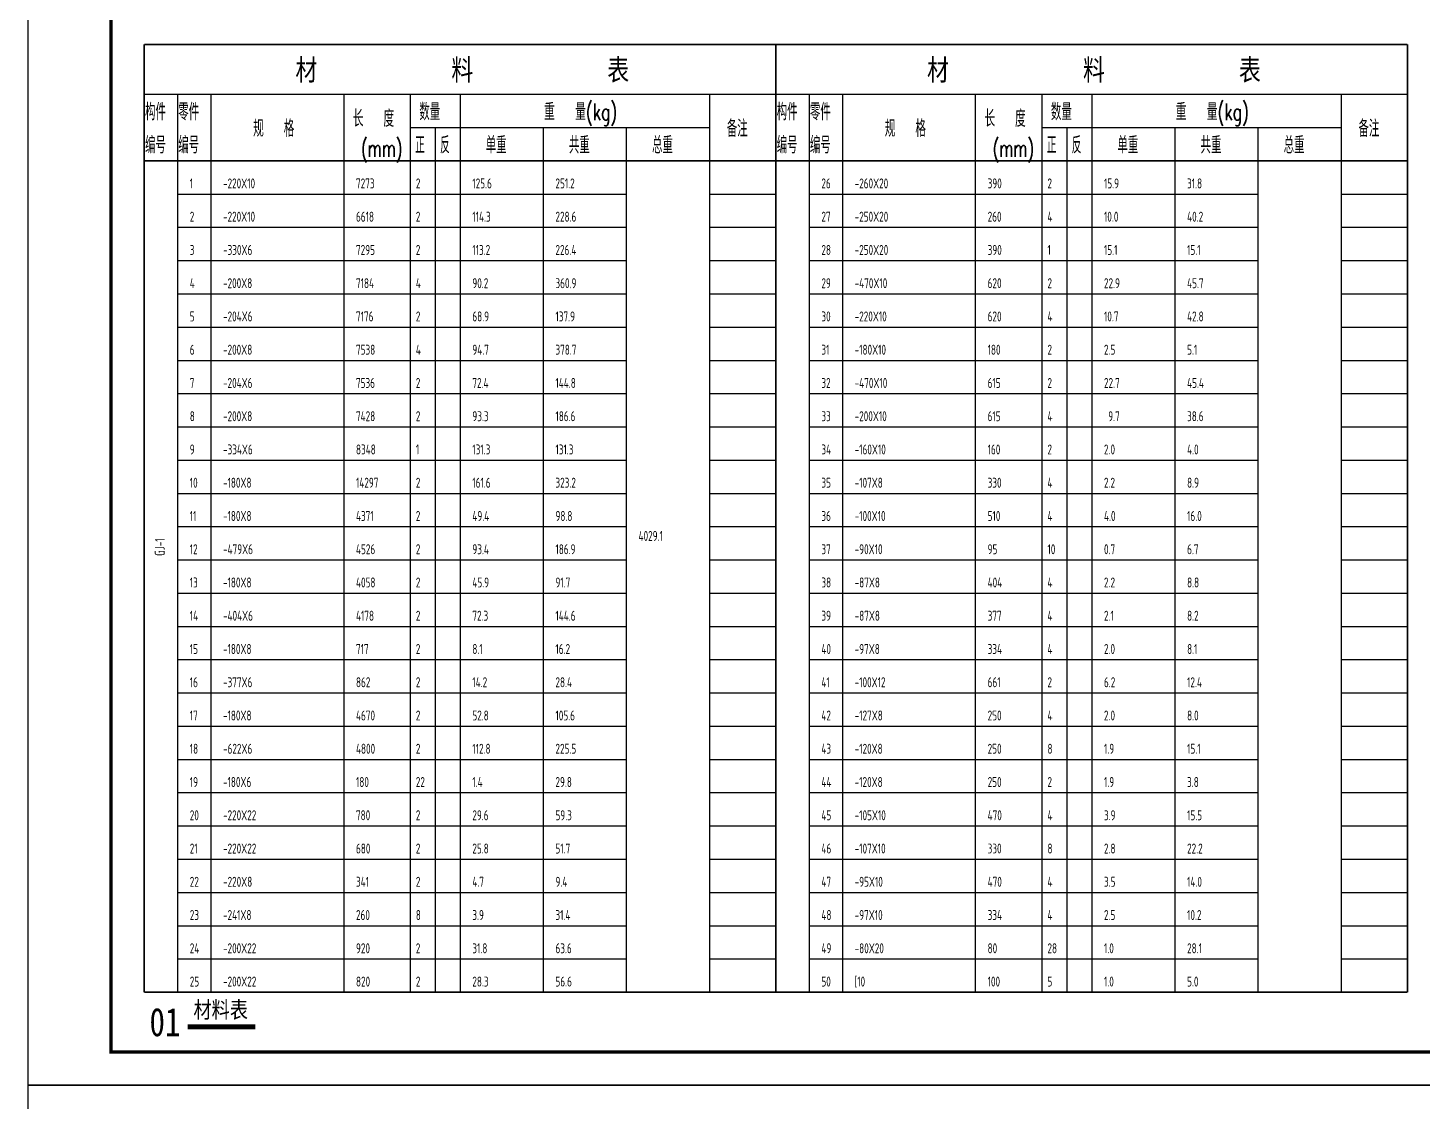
# Model space of a CAD drawing. Extents: x 4043574 to 4201224, y -1031091 to -644991.
# Drawn here: x 4043574 to 4085514, y -912766 to -880494 of the extents above; entities that cross this region are included whole.
import ezdxf

# ---------------------------------------------------------------- set-up
doc = ezdxf.new("R2010")
doc.units = 0
doc.header["$LTSCALE"] = 1000
doc.header["$MEASUREMENT"] = 0
for name, color, linetype in [('DIM_SYMB', 3, 'Continuous'), ('PUB_TEXT', 7, 'Continuous'), ('PUB_TITLE', 4, 'Continuous'), ('层13', 253, 'Continuous')]:
    doc.layers.add(name, color=color, linetype=linetype)
doc.styles.add('BIANHAO', font='SIMHEI.TTF', dxfattribs={"width": 0.8})
doc.styles.add('HZ', font='txt', dxfattribs={"width": 0.7, "height": 5, "bigfont": 'STF:宋体'})
doc.styles.add('TSSD', font='tssdeng.shx', dxfattribs={"width": 0.7, "height": 300, "bigfont": 'tssdchn.shx'})
doc.styles.add('TUMING', font='SimSun.ttf', dxfattribs={"width": 0.8, "height": 400})

msp = doc.modelspace()

# ---------------------------------------------------------------- linework, layer by layer
at = {"layer": 'DIM_SYMB', "color": 3, "const_width": 143}
msp.add_lwpolyline([(4048378, -910533), (4050416, -910533)], dxfattribs=at)
at = {"layer": 'PUB_TITLE'}
for points in [[(4043574, -912291), (4148674, -912291), (4148674, -852891), (4043574, -852891)], [(4043574, -971691), (4148674, -971691), (4148674, -912291), (4043574, -912291)]]:
    msp.add_lwpolyline(points, close=True, dxfattribs=at)
at = {"layer": 'PUB_TITLE', "const_width": 100}
msp.add_lwpolyline([(4046074, -911291), (4147674, -911291), (4147674, -853891), (4046074, -853891)], close=True, dxfattribs=at)
at = {"layer": '层13', "color": 253, "linetype": 'ByBlock'}
for p, q in [((4048074, -882491), (4048074, -883491)), ((4049074, -882491), (4049074, -883491)), ((4053074, -882491), (4053074, -883491)), ((4055074, -882491), (4055074, -883491)), ((4056574, -882491), (4056574, -883491)), ((4064074, -882491), (4064074, -883491)), ((4067074, -882491), (4067074, -883491)), ((4068074, -882491), (4068074, -883491)), ((4072074, -882491), (4072074, -883491)), ((4074074, -882491), (4074074, -883491)), ((4075574, -882491), (4075574, -883491)), ((4083074, -882491), (4083074, -883491)), ((4048074, -883491), (4048074, -884491)), ((4049074, -883491), (4049074, -884491)), ((4053074, -883491), (4053074, -884491)), ((4055074, -883491), (4064074, -883491)), ((4055074, -883491), (4055074, -884491)), ((4055824, -883491), (4055824, -884491)), ((4056574, -883491), (4056574, -884491)), ((4059074, -883491), (4059074, -884491)), ((4061574, -883491), (4061574, -884491)), ((4064074, -883491), (4064074, -884491)), ((4067074, -883491), (4067074, -884491)), ((4068074, -883491), (4068074, -884491)), ((4072074, -883491), (4072074, -884491)), ((4074074, -883491), (4083074, -883491)), ((4074074, -883491), (4074074, -884491)), ((4074824, -883491), (4074824, -884491)), ((4075574, -883491), (4075574, -884491)), ((4078074, -883491), (4078074, -884491)), ((4080574, -883491), (4080574, -884491)), ((4083074, -883491), (4083074, -884491)), ((4047074, -884491), (4066074, -884491)), ((4048074, -884491), (4048074, -909491)), ((4049074, -884491), (4049074, -909491)), ((4053074, -884491), (4053074, -909491)), ((4055074, -884491), (4055074, -909491)), ((4055824, -884491), (4055824, -909491)), ((4056574, -884491), (4056574, -909491)), ((4059074, -884491), (4059074, -909491)), ((4061574, -884491), (4061574, -909491)), ((4064074, -884491), (4064074, -909491)), ((4066074, -884491), (4085074, -884491)), ((4067074, -884491), (4067074, -909491)), ((4068074, -884491), (4068074, -909491)), ((4072074, -884491), (4072074, -909491)), ((4074074, -884491), (4074074, -909491)), ((4074824, -884491), (4074824, -909491)), ((4075574, -884491), (4075574, -909491)), ((4078074, -884491), (4078074, -909491)), ((4080574, -884491), (4080574, -909491)), ((4083074, -884491), (4083074, -909491)), ((4048074, -885491), (4061574, -885491)), ((4064074, -885491), (4066074, -885491)), ((4067074, -885491), (4080574, -885491)), ((4083074, -885491), (4085074, -885491)), ((4048074, -886491), (4061574, -886491)), ((4064074, -886491), (4066074, -886491)), ((4067074, -886491), (4080574, -886491)), ((4083074, -886491), (4085074, -886491)), ((4048074, -887491), (4061574, -887491)), ((4064074, -887491), (4066074, -887491)), ((4067074, -887491), (4080574, -887491)), ((4083074, -887491), (4085074, -887491)), ((4048074, -888491), (4061574, -888491)), ((4064074, -888491), (4066074, -888491)), ((4067074, -888491), (4080574, -888491)), ((4083074, -888491), (4085074, -888491)), ((4048074, -889491), (4061574, -889491)), ((4064074, -889491), (4066074, -889491)), ((4067074, -889491), (4080574, -889491)), ((4083074, -889491), (4085074, -889491)), ((4048074, -890491), (4061574, -890491)), ((4064074, -890491), (4066074, -890491)), ((4067074, -890491), (4080574, -890491)), ((4083074, -890491), (4085074, -890491)), ((4048074, -891491), (4061574, -891491)), ((4064074, -891491), (4066074, -891491)), ((4067074, -891491), (4080574, -891491)), ((4083074, -891491), (4085074, -891491)), ((4048074, -892491), (4061574, -892491)), ((4064074, -892491), (4066074, -892491)), ((4067074, -892491), (4080574, -892491)), ((4083074, -892491), (4085074, -892491)), ((4048074, -893491), (4061574, -893491)), ((4064074, -893491), (4066074, -893491)), ((4067074, -893491), (4080574, -893491)), ((4083074, -893491), (4085074, -893491)), ((4048074, -894491), (4061574, -894491)), ((4064074, -894491), (4066074, -894491)), ((4067074, -894491), (4080574, -894491)), ((4083074, -894491), (4085074, -894491)), ((4048074, -895491), (4061574, -895491)), ((4064074, -895491), (4066074, -895491)), ((4067074, -895491), (4080574, -895491)), ((4083074, -895491), (4085074, -895491)), ((4048074, -896491), (4061574, -896491)), ((4064074, -896491), (4066074, -896491)), ((4067074, -896491), (4080574, -896491)), ((4083074, -896491), (4085074, -896491)), ((4048074, -897491), (4061574, -897491)), ((4064074, -897491), (4066074, -897491)), ((4067074, -897491), (4080574, -897491)), ((4083074, -897491), (4085074, -897491)), ((4048074, -898491), (4061574, -898491)), ((4064074, -898491), (4066074, -898491)), ((4067074, -898491), (4080574, -898491)), ((4083074, -898491), (4085074, -898491)), ((4048074, -899491), (4061574, -899491)), ((4064074, -899491), (4066074, -899491)), ((4067074, -899491), (4080574, -899491)), ((4083074, -899491), (4085074, -899491)), ((4048074, -900491), (4061574, -900491)), ((4064074, -900491), (4066074, -900491)), ((4067074, -900491), (4080574, -900491)), ((4083074, -900491), (4085074, -900491)), ((4048074, -901491), (4061574, -901491)), ((4064074, -901491), (4066074, -901491)), ((4067074, -901491), (4080574, -901491)), ((4083074, -901491), (4085074, -901491)), ((4048074, -902491), (4061574, -902491)), ((4064074, -902491), (4066074, -902491)), ((4067074, -902491), (4080574, -902491)), ((4083074, -902491), (4085074, -902491)), ((4048074, -903491), (4061574, -903491)), ((4064074, -903491), (4066074, -903491)), ((4067074, -903491), (4080574, -903491)), ((4083074, -903491), (4085074, -903491)), ((4048074, -904491), (4061574, -904491)), ((4064074, -904491), (4066074, -904491)), ((4067074, -904491), (4080574, -904491)), ((4083074, -904491), (4085074, -904491)), ((4048074, -905491), (4061574, -905491)), ((4064074, -905491), (4066074, -905491)), ((4067074, -905491), (4080574, -905491)), ((4083074, -905491), (4085074, -905491)), ((4048074, -906491), (4061574, -906491)), ((4064074, -906491), (4066074, -906491)), ((4067074, -906491), (4080574, -906491)), ((4083074, -906491), (4085074, -906491)), ((4048074, -907491), (4061574, -907491)), ((4064074, -907491), (4066074, -907491)), ((4067074, -907491), (4080574, -907491)), ((4083074, -907491), (4085074, -907491)), ((4048074, -908491), (4061574, -908491)), ((4064074, -908491), (4066074, -908491)), ((4067074, -908491), (4080574, -908491)), ((4083074, -908491), (4085074, -908491))]:
    msp.add_line(p, q, dxfattribs=at)
at = {"layer": '层13', "const_width": 45}
for points in [[(4047074, -880991), (4066074, -880991)], [(4047074, -880991), (4047074, -882491)], [(4066074, -880991), (4066074, -882491)], [(4066074, -880991), (4085074, -880991)], [(4066074, -880991), (4066074, -882491)], [(4085074, -880991), (4085074, -882491)], [(4047074, -882491), (4066074, -882491)], [(4047074, -882491), (4047074, -883491)], [(4066074, -882491), (4066074, -883491)], [(4066074, -882491), (4085074, -882491)], [(4066074, -882491), (4066074, -883491)], [(4085074, -882491), (4085074, -883491)], [(4047074, -883491), (4047074, -884491)], [(4066074, -883491), (4066074, -884491)], [(4066074, -883491), (4066074, -884491)], [(4085074, -883491), (4085074, -884491)], [(4047074, -884491), (4066074, -884491)], [(4047074, -884491), (4047074, -909491)], [(4066074, -884491), (4066074, -909491)], [(4066074, -884491), (4085074, -884491)], [(4066074, -884491), (4066074, -909491)], [(4085074, -884491), (4085074, -909491)], [(4047074, -909491), (4066074, -909491)], [(4066074, -909491), (4085074, -909491)]]:
    msp.add_lwpolyline(points, dxfattribs=at)

# ---------------------------------------------------------------- texts
at = {"layer": 'DIM_SYMB', "color": 7, "style": 'TUMING', "width": 0.8}
msp.add_text('材料表', height=500.7, dxfattribs=at).set_placement((4048555, -910268))
at = {"layer": 'PUB_TEXT', "style": 'BIANHAO', "width": 0.8}
msp.add_text('01', height=851.7, dxfattribs=at).set_placement((4047233, -910814))
at = {"layer": '层13'}
for s, height, style, width, p in [('材      料      表', 722.5, 'HZ', 0.959667, (4051624, -882141)), ('材      料      表', 722.5, 'HZ', 0.959667, (4070624, -882141)), ('构件', 505.7, 'HZ', 0.651685, (4047099, -883271)), ('零件', 505.7, 'HZ', 0.651685, (4048099, -883271)), ('数量', 505.7, 'HZ', 0.651685, (4055349, -883271)), ('重  量(kg)', 505.7, 'HZ', 0.677753, (4059099, -883271)), ('构件', 505.7, 'HZ', 0.651685, (4066099, -883271)), ('零件', 505.7, 'HZ', 0.651685, (4067099, -883271)), ('数量', 505.7, 'HZ', 0.651685, (4074349, -883271)), ('重  量(kg)', 505.7, 'HZ', 0.677753, (4078099, -883271)), ('规  格', 505.7, 'HZ', 0.666167, (4050349, -883771)), ('长  度', 505.7, 'HZ', 0.666167, (4053349, -883471)), ('备注', 505.7, 'HZ', 0.651685, (4064599, -883771)), ('规  格', 505.7, 'HZ', 0.666167, (4069349, -883771)), ('长  度', 505.7, 'HZ', 0.666167, (4072349, -883471)), ('备注', 505.7, 'HZ', 0.651685, (4083599, -883771)), ('编号', 505.7, 'HZ', 0.651685, (4047099, -884271)), ('编号', 505.7, 'HZ', 0.651685, (4048099, -884271)), ('(mm)', 505.7, 'HZ', 0.651685, (4053599, -884371)), ('正', 506, 'HZ', 0.60824, (4055224, -884271)), ('反', 506, 'HZ', 0.60824, (4055974, -884271)), ('单重', 505.7, 'HZ', 0.651685, (4057349, -884271)), ('共重', 505.7, 'HZ', 0.651685, (4059849, -884271)), ('总重', 505.7, 'HZ', 0.651685, (4062349, -884271)), ('编号', 505.7, 'HZ', 0.651685, (4066099, -884271)), ('编号', 505.7, 'HZ', 0.651685, (4067099, -884271)), ('(mm)', 505.7, 'HZ', 0.651685, (4072599, -884371)), ('正', 506, 'HZ', 0.60824, (4074224, -884271)), ('反', 506, 'HZ', 0.60824, (4074974, -884271)), ('单重', 505.7, 'HZ', 0.651685, (4076349, -884271)), ('共重', 505.7, 'HZ', 0.651685, (4078849, -884271)), ('总重', 505.7, 'HZ', 0.651685, (4081349, -884271)), ('1', 300, 'TSSD', 0.7, (4048444, -885321)), ('-220X10', 300, 'TSSD', 0.7, (4049444, -885321)), ('7273', 300, 'TSSD', 0.7, (4053444, -885321)), ('2', 300, 'TSSD', 0.7, (4055244, -885321)), ('125.6', 300, 'TSSD', 0.7, (4056944, -885321)), ('251.2', 300, 'TSSD', 0.7, (4059444, -885321)), ('26', 300, 'TSSD', 0.7, (4067444, -885321)), ('-260X20', 300, 'TSSD', 0.7, (4068444, -885321)), ('390', 300, 'TSSD', 0.7, (4072444, -885321)), ('2', 300, 'TSSD', 0.7, (4074244, -885321)), ('15.9', 300, 'TSSD', 0.7, (4075944, -885321)), ('31.8', 300, 'TSSD', 0.7, (4078444, -885321)), ('2', 300, 'TSSD', 0.7, (4048444, -886321)), ('-220X10', 300, 'TSSD', 0.7, (4049444, -886321)), ('6618', 300, 'TSSD', 0.7, (4053444, -886321)), ('2', 300, 'TSSD', 0.7, (4055244, -886321)), ('114.3', 300, 'TSSD', 0.7, (4056944, -886321)), ('228.6', 300, 'TSSD', 0.7, (4059444, -886321)), ('27', 300, 'TSSD', 0.7, (4067444, -886321)), ('-250X20', 300, 'TSSD', 0.7, (4068444, -886321)), ('260', 300, 'TSSD', 0.7, (4072444, -886321)), ('4', 300, 'TSSD', 0.7, (4074244, -886321)), ('10.0', 300, 'TSSD', 0.7, (4075944, -886321)), ('40.2', 300, 'TSSD', 0.7, (4078444, -886321)), ('3', 300, 'TSSD', 0.7, (4048444, -887321)), ('-330X6', 300, 'TSSD', 0.7, (4049444, -887321)), ('7295', 300, 'TSSD', 0.7, (4053444, -887321)), ('2', 300, 'TSSD', 0.7, (4055244, -887321)), ('113.2', 300, 'TSSD', 0.7, (4056944, -887321)), ('226.4', 300, 'TSSD', 0.7, (4059444, -887321)), ('28', 300, 'TSSD', 0.7, (4067444, -887321)), ('-250X20', 300, 'TSSD', 0.7, (4068444, -887321)), ('390', 300, 'TSSD', 0.7, (4072444, -887321)), ('1', 300, 'TSSD', 0.7, (4074244, -887321)), ('15.1', 300, 'TSSD', 0.7, (4075944, -887321)), ('15.1', 300, 'TSSD', 0.7, (4078444, -887321)), ('4', 300, 'TSSD', 0.7, (4048444, -888321)), ('-200X8', 300, 'TSSD', 0.7, (4049444, -888321)), ('7184', 300, 'TSSD', 0.7, (4053444, -888321)), ('4', 300, 'TSSD', 0.7, (4055244, -888321)), ('90.2', 300, 'TSSD', 0.7, (4056944, -888321)), ('360.9', 300, 'TSSD', 0.7, (4059444, -888321)), ('29', 300, 'TSSD', 0.7, (4067444, -888321)), ('-470X10', 300, 'TSSD', 0.7, (4068444, -888321)), ('620', 300, 'TSSD', 0.7, (4072444, -888321)), ('2', 300, 'TSSD', 0.7, (4074244, -888321)), ('22.9', 300, 'TSSD', 0.7, (4075944, -888321)), ('45.7', 300, 'TSSD', 0.7, (4078444, -888321)), ('5', 300, 'TSSD', 0.7, (4048444, -889321)), ('-204X6', 300, 'TSSD', 0.7, (4049444, -889321)), ('7176', 300, 'TSSD', 0.7, (4053444, -889321)), ('2', 300, 'TSSD', 0.7, (4055244, -889321)), ('68.9', 300, 'TSSD', 0.7, (4056944, -889321)), ('137.9', 300, 'TSSD', 0.7, (4059444, -889321)), ('30', 300, 'TSSD', 0.7, (4067444, -889321)), ('-220X10', 300, 'TSSD', 0.7, (4068444, -889321)), ('620', 300, 'TSSD', 0.7, (4072444, -889321)), ('4', 300, 'TSSD', 0.7, (4074244, -889321)), ('10.7', 300, 'TSSD', 0.7, (4075944, -889321)), ('42.8', 300, 'TSSD', 0.7, (4078444, -889321)), ('6', 300, 'TSSD', 0.7, (4048444, -890321)), ('-200X8', 300, 'TSSD', 0.7, (4049444, -890321)), ('7538', 300, 'TSSD', 0.7, (4053444, -890321)), ('4', 300, 'TSSD', 0.7, (4055244, -890321)), ('94.7', 300, 'TSSD', 0.7, (4056944, -890321)), ('378.7', 300, 'TSSD', 0.7, (4059444, -890321)), ('31', 300, 'TSSD', 0.7, (4067444, -890321)), ('-180X10', 300, 'TSSD', 0.7, (4068444, -890321)), ('180', 300, 'TSSD', 0.7, (4072444, -890321)), ('2', 300, 'TSSD', 0.7, (4074244, -890321)), ('2.5', 300, 'TSSD', 0.7, (4075944, -890321)), ('5.1', 300, 'TSSD', 0.7, (4078444, -890321)), ('7', 300, 'TSSD', 0.7, (4048444, -891321)), ('-204X6', 300, 'TSSD', 0.7, (4049444, -891321)), ('7536', 300, 'TSSD', 0.7, (4053444, -891321)), ('2', 300, 'TSSD', 0.7, (4055244, -891321)), ('72.4', 300, 'TSSD', 0.7, (4056944, -891321)), ('144.8', 300, 'TSSD', 0.7, (4059444, -891321)), ('32', 300, 'TSSD', 0.7, (4067444, -891321)), ('-470X10', 300, 'TSSD', 0.7, (4068444, -891321)), ('615', 300, 'TSSD', 0.7, (4072444, -891321)), ('2', 300, 'TSSD', 0.7, (4074244, -891321)), ('22.7', 300, 'TSSD', 0.7, (4075944, -891321)), ('45.4', 300, 'TSSD', 0.7, (4078444, -891321)), ('8', 300, 'TSSD', 0.7, (4048444, -892321)), ('-200X8', 300, 'TSSD', 0.7, (4049444, -892321)), ('7428', 300, 'TSSD', 0.7, (4053444, -892321)), ('2', 300, 'TSSD', 0.7, (4055244, -892321)), ('93.3', 300, 'TSSD', 0.7, (4056944, -892321)), ('186.6', 300, 'TSSD', 0.7, (4059444, -892321)), ('33', 300, 'TSSD', 0.7, (4067444, -892321)), ('-200X10', 300, 'TSSD', 0.7, (4068444, -892321)), ('615', 300, 'TSSD', 0.7, (4072444, -892321)), ('4', 300, 'TSSD', 0.7, (4074244, -892321)), (' 9.7', 300, 'TSSD', 0.7, (4075944, -892321)), ('38.6', 300, 'TSSD', 0.7, (4078444, -892321)), ('9', 300, 'TSSD', 0.7, (4048444, -893321)), ('-334X6', 300, 'TSSD', 0.7, (4049444, -893321)), ('8348', 300, 'TSSD', 0.7, (4053444, -893321)), ('1', 300, 'TSSD', 0.7, (4055244, -893321)), ('131.3', 300, 'TSSD', 0.7, (4056944, -893321)), ('131.3', 300, 'TSSD', 0.7, (4059444, -893321)), ('34', 300, 'TSSD', 0.7, (4067444, -893321)), ('-160X10', 300, 'TSSD', 0.7, (4068444, -893321)), ('160', 300, 'TSSD', 0.7, (4072444, -893321)), ('2', 300, 'TSSD', 0.7, (4074244, -893321)), ('2.0', 300, 'TSSD', 0.7, (4075944, -893321)), ('4.0', 300, 'TSSD', 0.7, (4078444, -893321)), ('10', 300, 'TSSD', 0.7, (4048444, -894321)), ('-180X8', 300, 'TSSD', 0.7, (4049444, -894321)), ('14297', 300, 'TSSD', 0.7, (4053444, -894321)), ('2', 300, 'TSSD', 0.7, (4055244, -894321)), ('161.6', 300, 'TSSD', 0.7, (4056944, -894321)), ('323.2', 300, 'TSSD', 0.7, (4059444, -894321)), ('35', 300, 'TSSD', 0.7, (4067444, -894321)), ('-107X8', 300, 'TSSD', 0.7, (4068444, -894321)), ('330', 300, 'TSSD', 0.7, (4072444, -894321)), ('4', 300, 'TSSD', 0.7, (4074244, -894321)), ('2.2', 300, 'TSSD', 0.7, (4075944, -894321)), ('8.9', 300, 'TSSD', 0.7, (4078444, -894321)), ('11', 300, 'TSSD', 0.7, (4048444, -895321)), ('-180X8', 300, 'TSSD', 0.7, (4049444, -895321)), ('4371', 300, 'TSSD', 0.7, (4053444, -895321)), ('2', 300, 'TSSD', 0.7, (4055244, -895321)), ('49.4', 300, 'TSSD', 0.7, (4056944, -895321)), ('98.8', 300, 'TSSD', 0.7, (4059444, -895321)), ('36', 300, 'TSSD', 0.7, (4067444, -895321)), ('-100X10', 300, 'TSSD', 0.7, (4068444, -895321)), ('510', 300, 'TSSD', 0.7, (4072444, -895321)), ('4', 300, 'TSSD', 0.7, (4074244, -895321)), ('4.0', 300, 'TSSD', 0.7, (4075944, -895321)), ('16.0', 300, 'TSSD', 0.7, (4078444, -895321)), ('4029.1', 300, 'TSSD', 0.7, (4061944, -895921)), ('12', 300, 'TSSD', 0.7, (4048444, -896321)), ('-479X6', 300, 'TSSD', 0.7, (4049444, -896321)), ('4526', 300, 'TSSD', 0.7, (4053444, -896321)), ('2', 300, 'TSSD', 0.7, (4055244, -896321)), ('93.4', 300, 'TSSD', 0.7, (4056944, -896321)), ('186.9', 300, 'TSSD', 0.7, (4059444, -896321)), ('37', 300, 'TSSD', 0.7, (4067444, -896321)), ('-90X10', 300, 'TSSD', 0.7, (4068444, -896321)), ('95', 300, 'TSSD', 0.7, (4072444, -896321)), ('10', 300, 'TSSD', 0.7, (4074244, -896321)), ('0.7', 300, 'TSSD', 0.7, (4075944, -896321)), ('6.7', 300, 'TSSD', 0.7, (4078444, -896321)), ('13', 300, 'TSSD', 0.7, (4048444, -897321)), ('-180X8', 300, 'TSSD', 0.7, (4049444, -897321)), ('4058', 300, 'TSSD', 0.7, (4053444, -897321)), ('2', 300, 'TSSD', 0.7, (4055244, -897321)), ('45.9', 300, 'TSSD', 0.7, (4056944, -897321)), ('91.7', 300, 'TSSD', 0.7, (4059444, -897321)), ('38', 300, 'TSSD', 0.7, (4067444, -897321)), ('-87X8', 300, 'TSSD', 0.7, (4068444, -897321)), ('404', 300, 'TSSD', 0.7, (4072444, -897321)), ('4', 300, 'TSSD', 0.7, (4074244, -897321)), ('2.2', 300, 'TSSD', 0.7, (4075944, -897321)), ('8.8', 300, 'TSSD', 0.7, (4078444, -897321)), ('14', 300, 'TSSD', 0.7, (4048444, -898321)), ('-404X6', 300, 'TSSD', 0.7, (4049444, -898321)), ('4178', 300, 'TSSD', 0.7, (4053444, -898321)), ('2', 300, 'TSSD', 0.7, (4055244, -898321)), ('72.3', 300, 'TSSD', 0.7, (4056944, -898321)), ('144.6', 300, 'TSSD', 0.7, (4059444, -898321)), ('39', 300, 'TSSD', 0.7, (4067444, -898321)), ('-87X8', 300, 'TSSD', 0.7, (4068444, -898321)), ('377', 300, 'TSSD', 0.7, (4072444, -898321)), ('4', 300, 'TSSD', 0.7, (4074244, -898321)), ('2.1', 300, 'TSSD', 0.7, (4075944, -898321)), ('8.2', 300, 'TSSD', 0.7, (4078444, -898321)), ('15', 300, 'TSSD', 0.7, (4048444, -899321)), ('-180X8', 300, 'TSSD', 0.7, (4049444, -899321)), ('717', 300, 'TSSD', 0.7, (4053444, -899321)), ('2', 300, 'TSSD', 0.7, (4055244, -899321)), ('8.1', 300, 'TSSD', 0.7, (4056944, -899321)), ('16.2', 300, 'TSSD', 0.7, (4059444, -899321)), ('40', 300, 'TSSD', 0.7, (4067444, -899321)), ('-97X8', 300, 'TSSD', 0.7, (4068444, -899321)), ('334', 300, 'TSSD', 0.7, (4072444, -899321)), ('4', 300, 'TSSD', 0.7, (4074244, -899321)), ('2.0', 300, 'TSSD', 0.7, (4075944, -899321)), ('8.1', 300, 'TSSD', 0.7, (4078444, -899321)), ('16', 300, 'TSSD', 0.7, (4048444, -900321)), ('-377X6', 300, 'TSSD', 0.7, (4049444, -900321)), ('862', 300, 'TSSD', 0.7, (4053444, -900321)), ('2', 300, 'TSSD', 0.7, (4055244, -900321)), ('14.2', 300, 'TSSD', 0.7, (4056944, -900321)), ('28.4', 300, 'TSSD', 0.7, (4059444, -900321)), ('41', 300, 'TSSD', 0.7, (4067444, -900321)), ('-100X12', 300, 'TSSD', 0.7, (4068444, -900321)), ('661', 300, 'TSSD', 0.7, (4072444, -900321)), ('2', 300, 'TSSD', 0.7, (4074244, -900321)), ('6.2', 300, 'TSSD', 0.7, (4075944, -900321)), ('12.4', 300, 'TSSD', 0.7, (4078444, -900321)), ('17', 300, 'TSSD', 0.7, (4048444, -901321)), ('-180X8', 300, 'TSSD', 0.7, (4049444, -901321)), ('4670', 300, 'TSSD', 0.7, (4053444, -901321)), ('2', 300, 'TSSD', 0.7, (4055244, -901321)), ('52.8', 300, 'TSSD', 0.7, (4056944, -901321)), ('105.6', 300, 'TSSD', 0.7, (4059444, -901321)), ('42', 300, 'TSSD', 0.7, (4067444, -901321)), ('-127X8', 300, 'TSSD', 0.7, (4068444, -901321)), ('250', 300, 'TSSD', 0.7, (4072444, -901321)), ('4', 300, 'TSSD', 0.7, (4074244, -901321)), ('2.0', 300, 'TSSD', 0.7, (4075944, -901321)), ('8.0', 300, 'TSSD', 0.7, (4078444, -901321)), ('18', 300, 'TSSD', 0.7, (4048444, -902321)), ('-622X6', 300, 'TSSD', 0.7, (4049444, -902321)), ('4800', 300, 'TSSD', 0.7, (4053444, -902321)), ('2', 300, 'TSSD', 0.7, (4055244, -902321)), ('112.8', 300, 'TSSD', 0.7, (4056944, -902321)), ('225.5', 300, 'TSSD', 0.7, (4059444, -902321)), ('43', 300, 'TSSD', 0.7, (4067444, -902321)), ('-120X8', 300, 'TSSD', 0.7, (4068444, -902321)), ('250', 300, 'TSSD', 0.7, (4072444, -902321)), ('8', 300, 'TSSD', 0.7, (4074244, -902321)), ('1.9', 300, 'TSSD', 0.7, (4075944, -902321)), ('15.1', 300, 'TSSD', 0.7, (4078444, -902321)), ('19', 300, 'TSSD', 0.7, (4048444, -903321)), ('-180X6', 300, 'TSSD', 0.7, (4049444, -903321)), ('180', 300, 'TSSD', 0.7, (4053444, -903321)), ('22', 300, 'TSSD', 0.7, (4055244, -903321)), ('1.4', 300, 'TSSD', 0.7, (4056944, -903321)), ('29.8', 300, 'TSSD', 0.7, (4059444, -903321)), ('44', 300, 'TSSD', 0.7, (4067444, -903321)), ('-120X8', 300, 'TSSD', 0.7, (4068444, -903321)), ('250', 300, 'TSSD', 0.7, (4072444, -903321)), ('2', 300, 'TSSD', 0.7, (4074244, -903321)), ('1.9', 300, 'TSSD', 0.7, (4075944, -903321)), ('3.8', 300, 'TSSD', 0.7, (4078444, -903321)), ('20', 300, 'TSSD', 0.7, (4048444, -904321)), ('-220X22', 300, 'TSSD', 0.7, (4049444, -904321)), ('780', 300, 'TSSD', 0.7, (4053444, -904321)), ('2', 300, 'TSSD', 0.7, (4055244, -904321)), ('29.6', 300, 'TSSD', 0.7, (4056944, -904321)), ('59.3', 300, 'TSSD', 0.7, (4059444, -904321)), ('45', 300, 'TSSD', 0.7, (4067444, -904321)), ('-105X10', 300, 'TSSD', 0.7, (4068444, -904321)), ('470', 300, 'TSSD', 0.7, (4072444, -904321)), ('4', 300, 'TSSD', 0.7, (4074244, -904321)), ('3.9', 300, 'TSSD', 0.7, (4075944, -904321)), ('15.5', 300, 'TSSD', 0.7, (4078444, -904321)), ('21', 300, 'TSSD', 0.7, (4048444, -905321)), ('-220X22', 300, 'TSSD', 0.7, (4049444, -905321)), ('680', 300, 'TSSD', 0.7, (4053444, -905321)), ('2', 300, 'TSSD', 0.7, (4055244, -905321)), ('25.8', 300, 'TSSD', 0.7, (4056944, -905321)), ('51.7', 300, 'TSSD', 0.7, (4059444, -905321)), ('46', 300, 'TSSD', 0.7, (4067444, -905321)), ('-107X10', 300, 'TSSD', 0.7, (4068444, -905321)), ('330', 300, 'TSSD', 0.7, (4072444, -905321)), ('8', 300, 'TSSD', 0.7, (4074244, -905321)), ('2.8', 300, 'TSSD', 0.7, (4075944, -905321)), ('22.2', 300, 'TSSD', 0.7, (4078444, -905321)), ('22', 300, 'TSSD', 0.7, (4048444, -906321)), ('-220X8', 300, 'TSSD', 0.7, (4049444, -906321)), ('341', 300, 'TSSD', 0.7, (4053444, -906321)), ('2', 300, 'TSSD', 0.7, (4055244, -906321)), ('4.7', 300, 'TSSD', 0.7, (4056944, -906321)), ('9.4', 300, 'TSSD', 0.7, (4059444, -906321)), ('47', 300, 'TSSD', 0.7, (4067444, -906321)), ('-95X10', 300, 'TSSD', 0.7, (4068444, -906321)), ('470', 300, 'TSSD', 0.7, (4072444, -906321)), ('4', 300, 'TSSD', 0.7, (4074244, -906321)), ('3.5', 300, 'TSSD', 0.7, (4075944, -906321)), ('14.0', 300, 'TSSD', 0.7, (4078444, -906321)), ('23', 300, 'TSSD', 0.7, (4048444, -907321)), ('-241X8', 300, 'TSSD', 0.7, (4049444, -907321)), ('260', 300, 'TSSD', 0.7, (4053444, -907321)), ('8', 300, 'TSSD', 0.7, (4055244, -907321)), ('3.9', 300, 'TSSD', 0.7, (4056944, -907321)), ('31.4', 300, 'TSSD', 0.7, (4059444, -907321)), ('48', 300, 'TSSD', 0.7, (4067444, -907321)), ('-97X10', 300, 'TSSD', 0.7, (4068444, -907321)), ('334', 300, 'TSSD', 0.7, (4072444, -907321)), ('4', 300, 'TSSD', 0.7, (4074244, -907321)), ('2.5', 300, 'TSSD', 0.7, (4075944, -907321)), ('10.2', 300, 'TSSD', 0.7, (4078444, -907321)), ('24', 300, 'TSSD', 0.7, (4048444, -908321)), ('-200X22', 300, 'TSSD', 0.7, (4049444, -908321)), ('920', 300, 'TSSD', 0.7, (4053444, -908321)), ('2', 300, 'TSSD', 0.7, (4055244, -908321)), ('31.8', 300, 'TSSD', 0.7, (4056944, -908321)), ('63.6', 300, 'TSSD', 0.7, (4059444, -908321)), ('49', 300, 'TSSD', 0.7, (4067444, -908321)), ('-80X20', 300, 'TSSD', 0.7, (4068444, -908321)), ('80', 300, 'TSSD', 0.7, (4072444, -908321)), ('28', 300, 'TSSD', 0.7, (4074244, -908321)), ('1.0', 300, 'TSSD', 0.7, (4075944, -908321)), ('28.1', 300, 'TSSD', 0.7, (4078444, -908321)), ('25', 300, 'TSSD', 0.7, (4048444, -909321)), ('-200X22', 300, 'TSSD', 0.7, (4049444, -909321)), ('820', 300, 'TSSD', 0.7, (4053444, -909321)), ('2', 300, 'TSSD', 0.7, (4055244, -909321)), ('28.3', 300, 'TSSD', 0.7, (4056944, -909321)), ('56.6', 300, 'TSSD', 0.7, (4059444, -909321)), ('50', 300, 'TSSD', 0.7, (4067444, -909321)), ('[10', 300, 'TSSD', 0.7, (4068444, -909321)), ('100', 300, 'TSSD', 0.7, (4072444, -909321)), ('5', 300, 'TSSD', 0.7, (4074244, -909321)), ('1.0', 300, 'TSSD', 0.7, (4075944, -909321)), ('5.0', 300, 'TSSD', 0.7, (4078444, -909321))]:
    msp.add_text(s, height=height, dxfattribs=dict(at, style=style, width=width)).set_placement(p)
at = {"layer": '层13', "style": 'TSSD', "width": 0.7}
msp.add_text('GJ-1', height=300, rotation=90, dxfattribs=at).set_placement((4047692, -896371))

doc.saveas('drawing.dxf')
